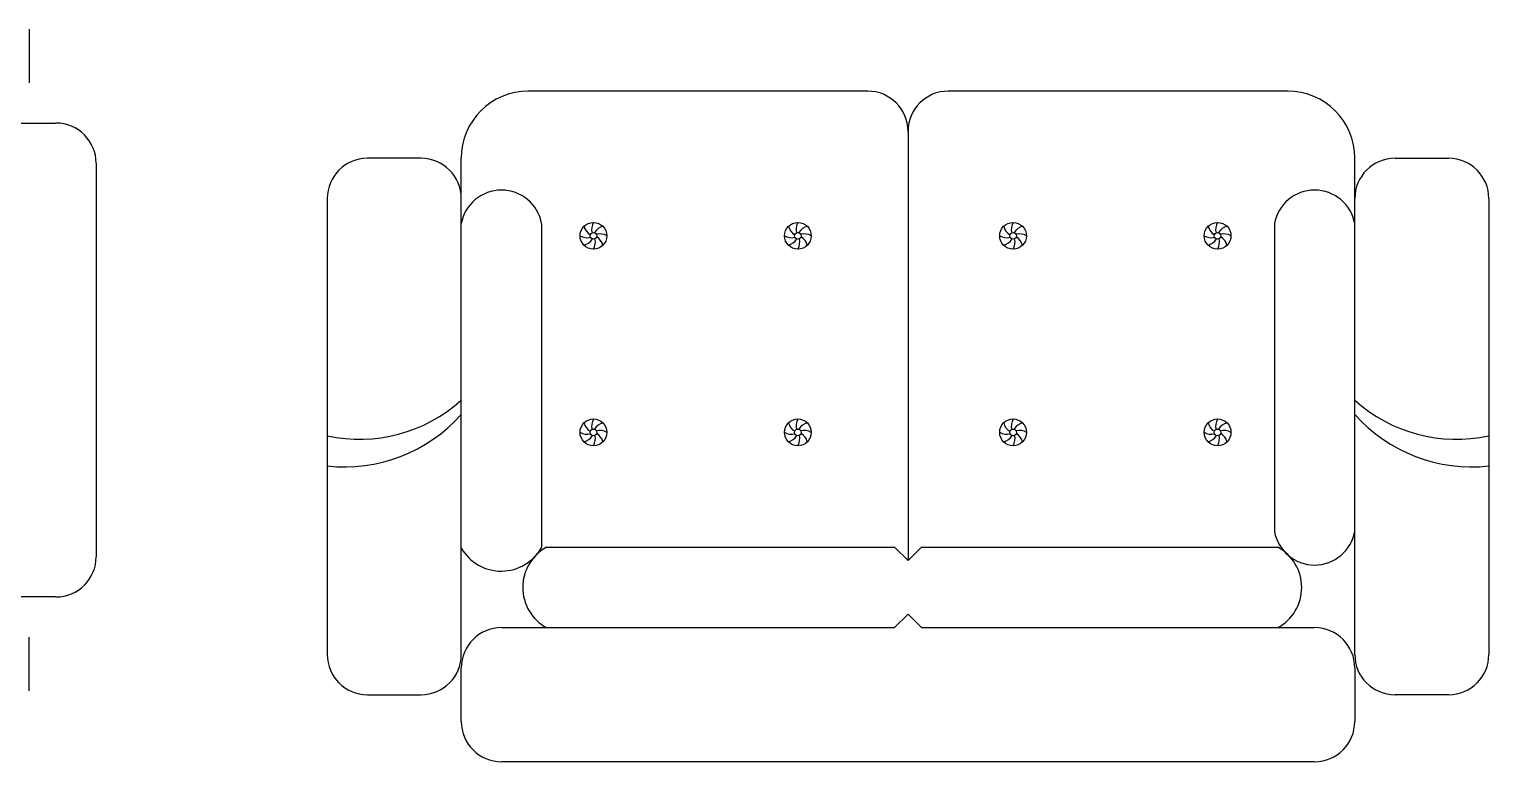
# Model space of a CAD drawing. Header units: inches. Extents: x 5.4 to 47.9, y 11.7 to 36.5.
# Drawn here: x 40.416 to 42.594, y 18.736 to 19.828 of the extents above; entities that cross this region are included whole.
import ezdxf

# ---------------------------------------------------------------- set-up
doc = ezdxf.new("R2010")
doc.units = ezdxf.units.IN
doc.header["$MEASUREMENT"] = 0
doc.layers.add('02', color=2, linetype='Continuous')

msp = doc.modelspace()

# ---------------------------------------------------------------- linework, layer by layer
at = {"layer": '02'}
for p, q in [((40.4163, 19.8282), (40.4163, 19.7482)), ((41.6677, 19.7358), (41.161, 19.7358)), ((42.2944, 19.7358), (41.7877, 19.7358)), ((40.3762, 19.6882), (40.4562, 19.6882)), ((41.7277, 19.6758), (41.7277, 19.0358)), ((40.5162, 19.6282), (40.5162, 19.0415)), ((41.001, 19.6357), (40.921, 19.6357)), ((41.061, 18.8957), (41.061, 19.6358)), ((42.3944, 18.8957), (42.3944, 19.6358)), ((42.4544, 19.6357), (42.5344, 19.6357)), ((40.861, 19.5757), (40.861, 18.8957)), ((42.5944, 19.5757), (42.5944, 18.8957)), ((41.181, 19.5382), (41.181, 19.0558)), ((42.2744, 19.5382), (42.2744, 19.0791)), ((41.1881, 19.0558), (41.7077, 19.0558)), ((41.7077, 19.0558), (41.7277, 19.0358)), ((41.7477, 19.0558), (41.7277, 19.0358)), ((41.7477, 19.0558), (42.2795, 19.0558)), ((40.4562, 18.9815), (40.3762, 18.9815)), ((41.7277, 18.9558), (41.7077, 18.9358)), ((41.7277, 18.9558), (41.7477, 18.9358)), ((41.121, 18.9358), (41.7077, 18.9358)), ((41.7477, 18.9358), (42.3344, 18.9358)), ((40.4163, 18.8415), (40.4163, 18.9215)), ((41.061, 18.7958), (41.061, 18.8758)), ((42.3944, 18.8758), (42.3944, 18.7958)), ((40.921, 18.8357), (41.001, 18.8357)), ((42.5344, 18.8357), (42.4544, 18.8357)), ((42.3344, 18.7358), (41.121, 18.7358))]:
    msp.add_line(p, q, dxfattribs=at)
for centre, radius in [((41.2583, 19.5201), 0.02), ((41.5633, 19.5201), 0.02), ((41.8845, 19.5201), 0.02), ((42.1896, 19.5201), 0.02), ((41.2583, 19.5201), 0.005), ((41.5633, 19.5201), 0.005), ((41.8845, 19.5201), 0.005), ((42.1896, 19.5201), 0.005), ((41.2583, 19.227), 0.02), ((41.5633, 19.227), 0.02), ((41.8845, 19.227), 0.02), ((42.1896, 19.227), 0.02), ((41.2583, 19.227), 0.005), ((41.5633, 19.227), 0.005), ((41.8845, 19.227), 0.005), ((42.1896, 19.227), 0.005)]:
    msp.add_circle(centre, radius, dxfattribs=at)
for centre, radius, start, end in [((41.161, 19.6358), 0.1, 90, 180), ((41.6677, 19.6758), 0.06, 0, 90), ((41.7877, 19.6758), 0.06, 90, 180), ((42.2944, 19.6358), 0.1, 0, 90), ((40.4562, 19.6282), 0.06, 0, 90), ((40.921, 19.5757), 0.06, 90, 180), ((41.001, 19.5757), 0.06, 0, 90), ((42.4544, 19.5757), 0.06, 90, 180), ((42.5344, 19.5757), 0.06, 0, 90), ((41.121, 19.5272), 0.061, 10.4665, 169.5335), ((42.3344, 19.5272), 0.061, 10.4665, 169.5335), ((41.2755, 19.5297), 0.02, 148.9056, 194.7059), ((41.5805, 19.5297), 0.02, 148.9056, 194.7059), ((41.9017, 19.5297), 0.02, 148.9056, 194.7059), ((42.2067, 19.5297), 0.02, 148.9056, 194.7059), ((41.2487, 19.5373), 0.02, 238.9056, 284.7059), ((41.2637, 19.539), 0.02, 193.9056, 239.7059), ((41.2412, 19.5106), 0.02, 328.9056, 14.7059), ((41.2772, 19.5148), 0.02, 103.9056, 149.7059), ((41.2679, 19.503), 0.02, 58.9056, 104.7059), ((41.253, 19.5012), 0.02, 13.9056, 59.7059), ((41.5538, 19.5373), 0.02, 238.9056, 284.7059), ((41.5687, 19.539), 0.02, 193.9056, 239.7059), ((41.5462, 19.5106), 0.02, 328.9056, 14.7059), ((41.5822, 19.5148), 0.02, 103.9056, 149.7059), ((41.5729, 19.503), 0.02, 58.9056, 104.7059), ((41.558, 19.5012), 0.02, 13.9056, 59.7059), ((41.875, 19.5373), 0.02, 238.9056, 284.7059), ((41.8899, 19.539), 0.02, 193.9056, 239.7059), ((41.8674, 19.5106), 0.02, 328.9056, 14.7059), ((41.9034, 19.5148), 0.02, 103.9056, 149.7059), ((41.8941, 19.503), 0.02, 58.9056, 104.7059), ((41.8792, 19.5012), 0.02, 13.9056, 59.7059), ((42.18, 19.5373), 0.02, 238.9056, 284.7059), ((42.1949, 19.539), 0.02, 193.9056, 239.7059), ((42.1724, 19.5106), 0.02, 328.9056, 14.7059), ((42.2085, 19.5148), 0.02, 103.9056, 149.7059), ((42.1991, 19.503), 0.02, 58.9056, 104.7059), ((42.1842, 19.5012), 0.02, 13.9056, 59.7059), ((41.2394, 19.5255), 0.02, 283.9056, 329.7059), ((41.5444, 19.5255), 0.02, 283.9056, 329.7059), ((41.8657, 19.5255), 0.02, 283.9056, 329.7059), ((42.1707, 19.5255), 0.02, 283.9056, 329.7059), ((40.9093, 19.4427), 0.226, 257.6617, 312.1506), ((42.546, 19.4427), 0.226, 227.8494, 282.3383), ((40.8869, 19.4084), 0.2329, 263.6278, 318.3872), ((41.2637, 19.2459), 0.02, 193.9056, 239.7059), ((41.2755, 19.2366), 0.02, 148.9056, 194.7059), ((41.2772, 19.2217), 0.02, 103.9056, 149.7059), ((41.5687, 19.2459), 0.02, 193.9056, 239.7059), ((41.5805, 19.2366), 0.02, 148.9056, 194.7059), ((41.5822, 19.2217), 0.02, 103.9056, 149.7059), ((41.8899, 19.2459), 0.02, 193.9056, 239.7059), ((41.9017, 19.2366), 0.02, 148.9056, 194.7059), ((41.9034, 19.2217), 0.02, 103.9056, 149.7059), ((42.1949, 19.2459), 0.02, 193.9056, 239.7059), ((42.2067, 19.2366), 0.02, 148.9056, 194.7059), ((42.2085, 19.2217), 0.02, 103.9056, 149.7059), ((42.5685, 19.4084), 0.2329, 221.6128, 276.3722), ((41.2487, 19.2442), 0.02, 238.9056, 284.7059), ((41.2394, 19.2324), 0.02, 283.9056, 329.7059), ((41.2412, 19.2175), 0.02, 328.9056, 14.7059), ((41.2679, 19.2099), 0.02, 58.9056, 104.7059), ((41.253, 19.2081), 0.02, 13.9056, 59.7059), ((41.5538, 19.2442), 0.02, 238.9056, 284.7059), ((41.5444, 19.2324), 0.02, 283.9056, 329.7059), ((41.5462, 19.2175), 0.02, 328.9056, 14.7059), ((41.5729, 19.2099), 0.02, 58.9056, 104.7059), ((41.558, 19.2081), 0.02, 13.9056, 59.7059), ((41.875, 19.2442), 0.02, 238.9056, 284.7059), ((41.8657, 19.2324), 0.02, 283.9056, 329.7059), ((41.8674, 19.2175), 0.02, 328.9056, 14.7059), ((41.8941, 19.2099), 0.02, 58.9056, 104.7059), ((41.8792, 19.2081), 0.02, 13.9056, 59.7059), ((42.18, 19.2442), 0.02, 238.9056, 284.7059), ((42.1707, 19.2324), 0.02, 283.9056, 329.7059), ((42.1724, 19.2175), 0.02, 328.9056, 14.7059), ((42.1991, 19.2099), 0.02, 58.9056, 104.7059), ((42.1842, 19.2081), 0.02, 13.9056, 59.7059), ((42.3344, 19.0902), 0.061, 190.4665, 349.5335), ((40.4562, 19.0415), 0.06, 270, 0), ((41.1207, 19.089), 0.0689, 210.0314, 331.1431), ((41.2212, 18.9958), 0.0685, 118.9052, 241.0948), ((42.2469, 18.9958), 0.0683, 298.5717, 61.4283), ((41.121, 18.8758), 0.06, 90, 180), ((42.3344, 18.8758), 0.06, 0, 90), ((40.921, 18.8957), 0.06, 180, 270), ((41.001, 18.8957), 0.06, 270, 0), ((42.4544, 18.8957), 0.06, 180, 270), ((42.5344, 18.8957), 0.06, 270, 0), ((41.121, 18.7958), 0.06, 180, 270), ((42.3344, 18.7958), 0.06, 270, 0)]:
    msp.add_arc(centre, radius, start, end, dxfattribs=at)

doc.saveas('drawing.dxf')
